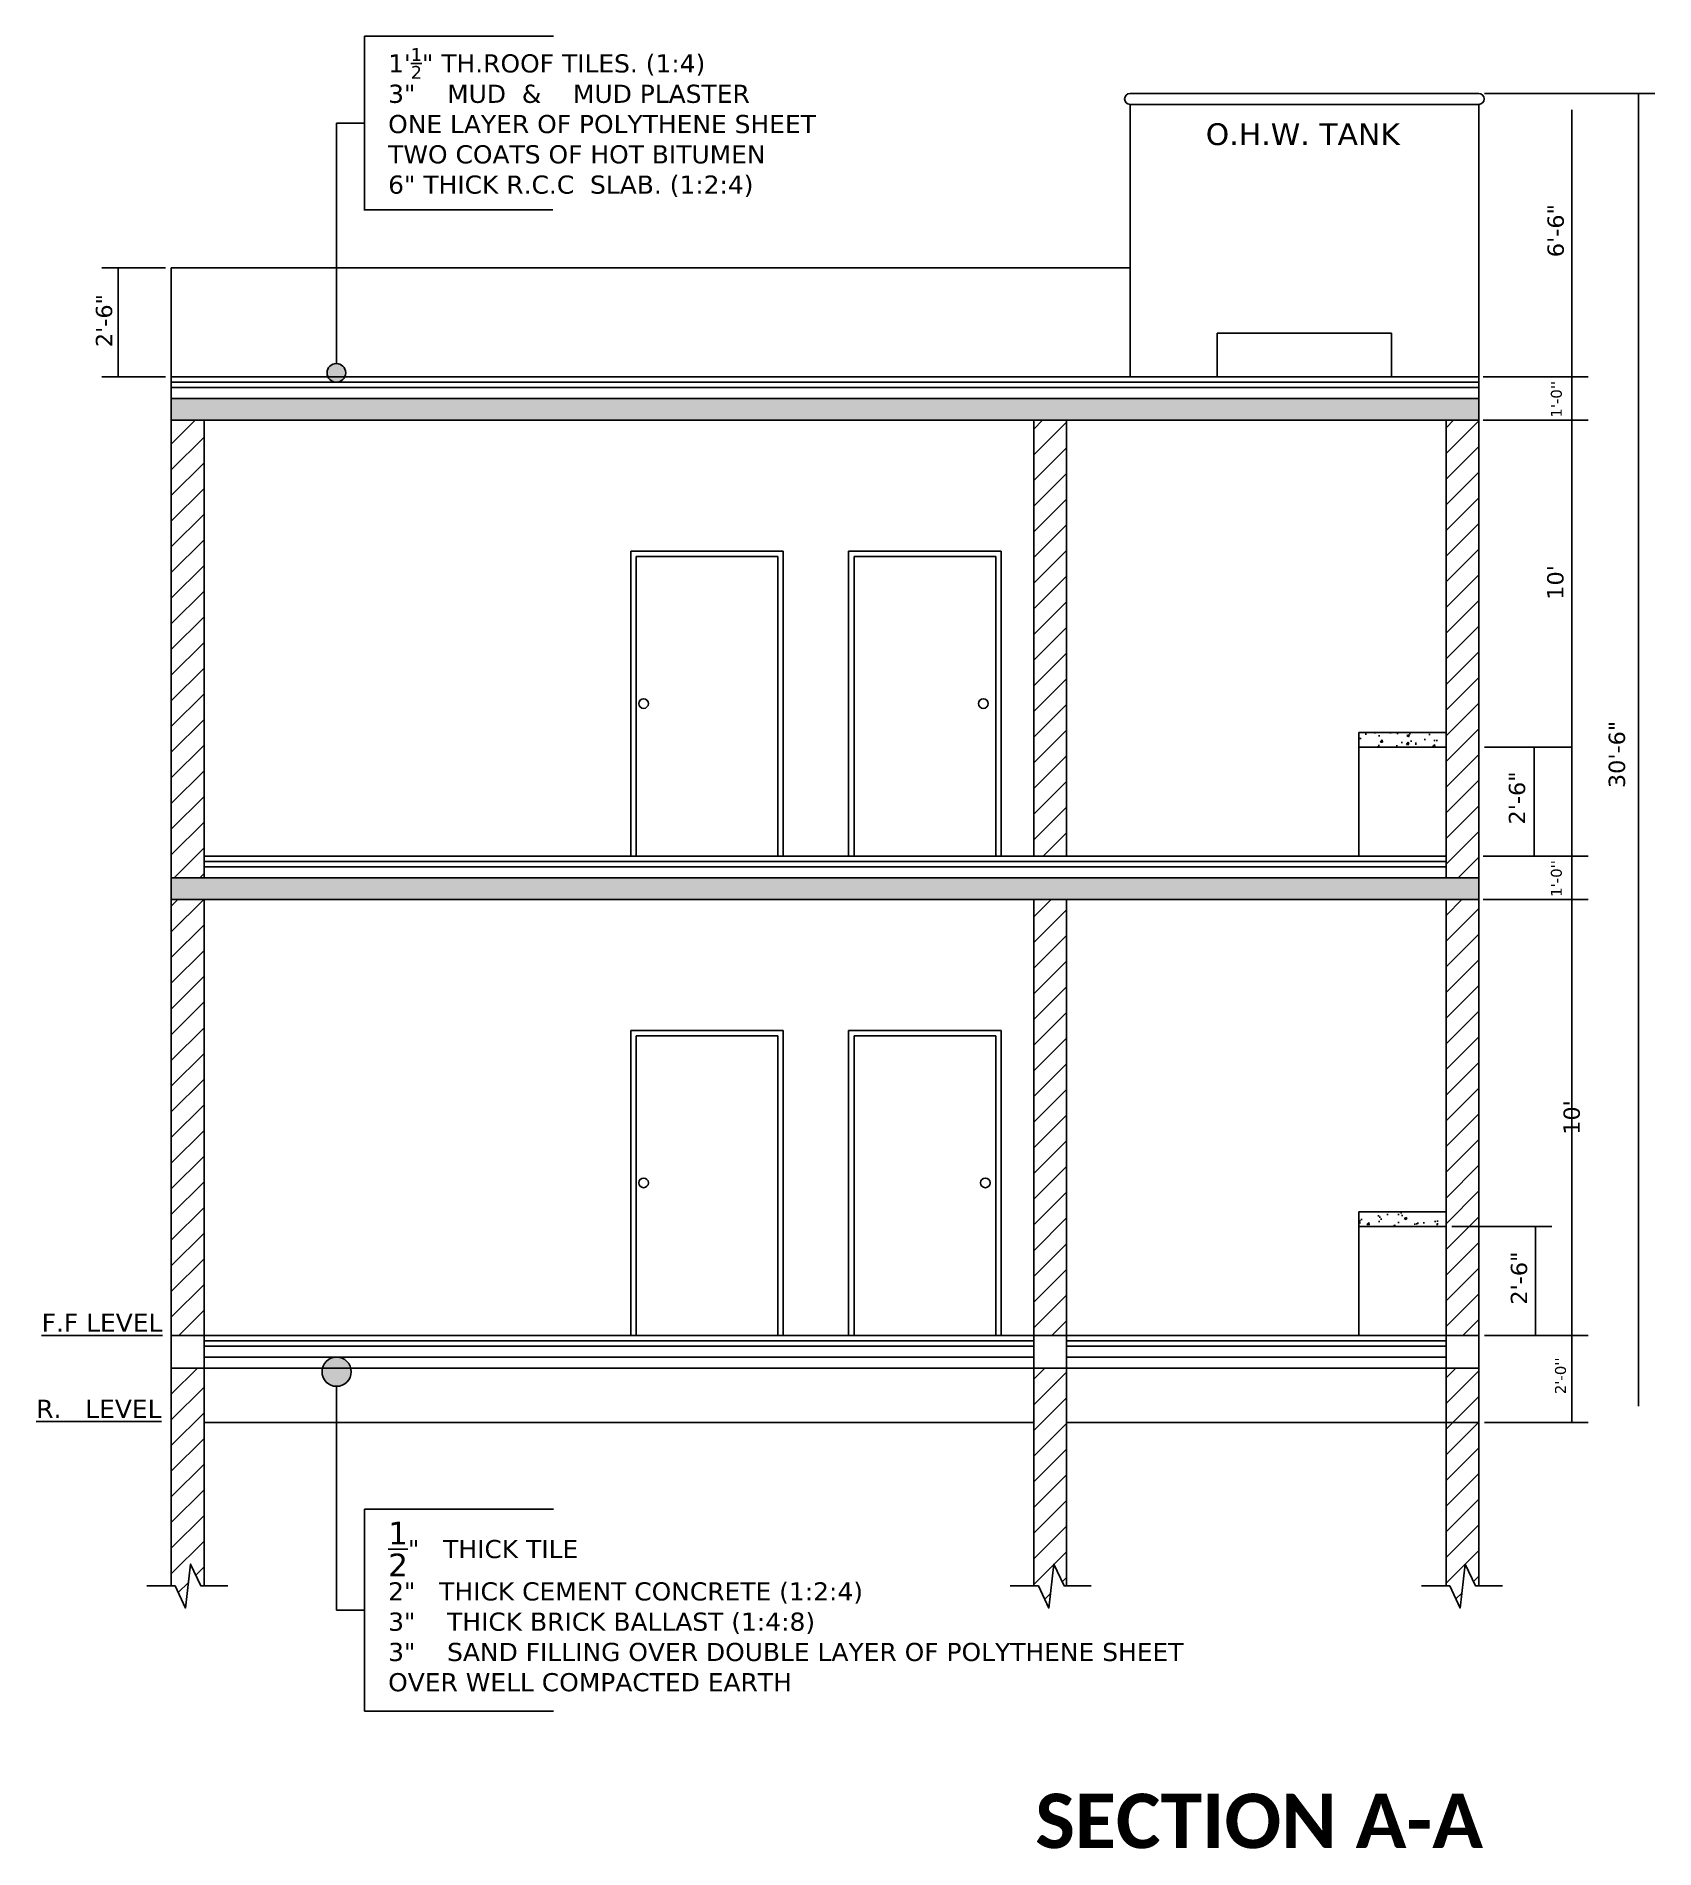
# Model space of a CAD drawing. Header units: inches. Extents: x 9 to 455, y 2 to 501.
import ezdxf

# ---------------------------------------------------------------- set-up
doc = ezdxf.new("R2010")
doc.units = ezdxf.units.IN
doc.header["$MEASUREMENT"] = 0
doc.styles.get("Standard").update_dxf_attribs({"font": 'verdana.ttf'})
pattern_1 = [(45, (105.5776, -46.802), (-3.535534, 3.535534), [])]
pattern_2 = [(50, (105.5776, -46.802), (7.1726, -0.62752), [0.75, -8.25]), (355, (105.578, -46.802), (-1.38751, 7.52192), [0.6, -6.6]), (100.4514, (106.1754, -46.854), (5.78509, 6.8944), [0.6374, -7.01142]), (46.1842, (105.578, -44.802), (10.67241, -1.6552), [1.125, -12.375]), (96.6356, (106.467, -44.94), (9.34662, 9.74119), [0.9561, -10.51714]), (351.1842, (105.578, -44.802), (9.34662, 9.74119), [0.9, -9.9]), (21, (106.5776, -45.302), (5.96907, -4.02619), [0.75, -8.25]), (326, (106.578, -45.302), (2.43315, 7.2515), [0.6, -6.6]), (71.4514, (107.075, -45.6374), (8.40222, 3.22531), [0.6374, -7.01142]), (37.5, (105.5776, -46.802), (0.121599, 3.328939), [0, -6.52, 0, -6.7, 0, -6.625]), (7.5, (105.5776, -46.802), (2.630695, 3.944117), [0, -3.82, 0, -6.37, 0, -2.525]), (327.5, (103.3476, -46.802), (5.338224, -0.225549), [0, -2.5, 0, -7.8, 0, -10.35]), (317.5, (102.3476, -46.802), (5.83186, 1.00105), [0, -3.25, 0, -5.18, 0, -7.35])]

msp = doc.modelspace()

# ---------------------------------------------------------------- hatches: boundary and pattern name
h = msp.add_hatch(color=256)
h.dxf.hatch_style = 1
h.paths.add_polyline_path([(95.68, 133.3, 0.063979), (95.55, 134.31), (87.78, 134.31, 0.063979), (87.65, 133.3, 1)])
h.paths.add_polyline_path([(91.74, 137.31), (91.6, 137.31, 0.336219), (87.78, 134.31), (95.55, 134.31, 0.336219)])
h.paths.add_polyline_path([(93.93, 407.31), (89.26, 407.31, 0.642594)])
h.paths.add_polyline_path([(89.03, 408.38, 0.107535), (89.26, 407.31), (93.93, 407.31, 0.107535), (94.16, 408.38, 1)])
h = msp.add_hatch()
h.set_pattern_fill('AR-CONC', color=256)
h.set_pattern_definition(pattern_2)
h.paths.add_polyline_path([(406.16, 401.31), (46.16, 401.31), (46.16, 395.31), (406.16, 395.31)])
h.paths.add_polyline_path([(406.16, 269.31), (46.16, 269.31), (46.16, 263.31), (406.16, 263.31)])
h = msp.add_hatch()
h.set_pattern_fill('ANSI31', color=256, scale=40)
h.set_pattern_definition(pattern_1)
h.paths.add_polyline_path([(55.16, 395.31), (46.16, 395.31), (46.16, 269.31), (55.16, 269.31), (55.16, 275.31)])
h = msp.add_hatch()
h.set_pattern_fill('ANSI31', color=256, scale=40)
h.set_pattern_definition(pattern_1)
h.paths.add_polyline_path([(292.66, 395.31), (283.66, 395.31), (283.66, 275.31), (292.66, 275.31)])
h = msp.add_hatch()
h.set_pattern_fill('ANSI31', color=256, scale=40)
h.set_pattern_definition(pattern_1)
h.paths.add_polyline_path([(406.16, 395.31), (397.16, 395.31), (397.16, 275.31), (397.16, 269.31), (406.16, 269.31), (406.16, 275.31)])
h = msp.add_hatch()
h.set_pattern_fill('AR-CONC', color=256)
h.set_pattern_definition(pattern_2)
h.paths.add_polyline_path([(397.16, 309.31), (373.16, 309.31), (373.16, 305.31), (397.16, 305.31)])
h.paths.add_polyline_path([(397.16, 177.31), (373.16, 177.31), (373.16, 173.31), (397.16, 173.31)])
h = msp.add_hatch()
h.set_pattern_fill('ANSI31', color=256, scale=40)
h.set_pattern_definition(pattern_1)
h.paths.add_polyline_path([(55.16, 263.31), (46.16, 263.31), (46.16, 143.31), (55.16, 143.31)])
h = msp.add_hatch()
h.set_pattern_fill('ANSI31', color=256, scale=40)
h.set_pattern_definition(pattern_1)
h.paths.add_polyline_path([(292.66, 263.31), (283.66, 263.31), (283.66, 143.31), (292.66, 143.31)])
h = msp.add_hatch()
h.set_pattern_fill('ANSI31', color=256, scale=40)
h.set_pattern_definition(pattern_1)
h.paths.add_polyline_path([(406.16, 263.31), (397.16, 263.31), (397.16, 143.31), (406.16, 143.31)])
h = msp.add_hatch()
h.set_pattern_fill('ANSI31', color=256, scale=40)
h.set_pattern_definition(pattern_1)
h.paths.add_polyline_path([(406.16, 134.31), (397.16, 134.31), (397.16, 110.31), (406.16, 110.31)])
h.paths.add_polyline_path([(406.16, 110.31), (397.16, 110.31), (397.16, 74.31), (398.19, 74.31), (401.03, 68.2), (402.44, 80.34), (405.28, 74.31), (406.16, 74.31)])
h.paths.add_polyline_path([(292.66, 134.31), (283.66, 134.31), (283.66, 110.31), (292.66, 110.31)])
h.paths.add_polyline_path([(292.66, 110.31), (283.66, 110.31), (283.66, 74.31), (284.93, 74.31), (287.77, 68.2), (289.18, 80.34), (292.02, 74.31), (292.66, 74.31)])
h.paths.add_polyline_path([(55.16, 110.31), (46.16, 110.31), (46.16, 74.31), (47.2, 74.31), (50.03, 68.2), (51.45, 80.34), (54.29, 74.31), (55.16, 74.31)])
h.paths.add_polyline_path([(55.16, 134.31), (46.16, 134.31), (46.16, 110.31), (55.16, 110.31)])

# ---------------------------------------------------------------- linework, layer by layer
for p, q in [((99.35, 453.3), (99.35, 501.08)), ((151.37, 501.08), (99.35, 501.08)), ((406.16, 485.31), (310.16, 485.31)), ((407.72, 485.31), (436.28, 485.31)), ((407.72, 485.31), (454.62, 485.31)), ((450.12, 123.81), (450.12, 485.31)), ((406.16, 482.31), (310.16, 482.31)), ((310.16, 482.31), (310.16, 407.31)), ((406.16, 437.31), (406.16, 482.31)), ((431.78, 480.81), (431.78, 407.31)), ((450.12, 480.81), (450.12, 306.91)), ((91.6, 410.95), (91.6, 477.19)), ((99.35, 477.19), (91.6, 477.19)), ((151.24, 453.3), (99.21, 453.3)), ((431.78, 411.81), (431.78, 441.72)), ((44.6, 437.31), (27.02, 437.31)), ((31.52, 407.31), (31.52, 437.31)), ((310.16, 437.31), (46.16, 437.31)), ((46.16, 437.31), (46.16, 407.31)), ((406.16, 437.31), (406.16, 275.31)), ((31.52, 432.81), (31.52, 426.91)), ((358.16, 419.31), (334.16, 419.31)), ((334.16, 419.31), (334.16, 407.31)), ((358.16, 419.31), (382.16, 419.31)), ((382.16, 419.31), (382.16, 407.31)), ((44.6, 407.31), (27.02, 407.31)), ((46.16, 407.31), (46.16, 134.31)), ((406.16, 407.31), (46.16, 407.31)), ((406.16, 405.81), (46.16, 405.81)), ((310.16, 407.31), (406.16, 407.31)), ((406.16, 407.31), (358.16, 407.31)), ((407.41, 407.31), (435.38, 407.31)), ((407.72, 407.31), (436.28, 407.31)), ((431.78, 407.31), (431.78, 395.31)), ((406.16, 404.31), (46.16, 404.31)), ((406.16, 401.31), (46.16, 401.31)), ((431.78, 395.31), (431.78, 399.61)), ((406.16, 395.31), (46.16, 395.31)), ((55.16, 395.31), (55.16, 275.31)), ((283.66, 395.31), (283.66, 275.31)), ((292.66, 395.31), (292.66, 275.31)), ((397.16, 395.31), (397.16, 275.31)), ((407.41, 395.31), (435.38, 395.31)), ((407.72, 395.31), (436.28, 395.31)), ((431.78, 395.31), (431.78, 339.91)), ((214.66, 359.31), (172.66, 359.31)), ((172.66, 359.31), (172.66, 275.31)), ((213.16, 357.81), (174.16, 357.81)), ((174.16, 357.81), (174.16, 275.31)), ((213.16, 275.31), (213.16, 357.81)), ((214.66, 275.31), (214.66, 359.31)), ((232.66, 275.31), (232.66, 359.31)), ((232.66, 359.31), (274.66, 359.31)), ((234.16, 275.31), (234.16, 357.81)), ((234.16, 357.81), (273.16, 357.81)), ((273.16, 357.81), (273.16, 275.31)), ((274.66, 359.31), (274.66, 275.31)), ((431.78, 275.31), (431.78, 340.91)), ((397.16, 309.31), (373.16, 309.31)), ((373.16, 309.31), (373.16, 275.31)), ((397.16, 305.31), (373.16, 305.31)), ((397.16, 275.31), (397.16, 309.31)), ((407.72, 305.31), (431.78, 305.31)), ((421.4, 305.31), (421.4, 294.91)), ((421.4, 275.31), (421.4, 305.31)), ((397.16, 275.31), (55.16, 275.31)), ((55.16, 275.31), (55.16, 269.31)), ((219.16, 275.31), (214.66, 275.31)), ((226.16, 275.31), (230.66, 275.31)), ((228.16, 275.31), (232.66, 275.31)), ((397.16, 275.31), (397.16, 269.31)), ((406.16, 275.31), (406.16, 263.31)), ((407.41, 275.31), (435.38, 275.31)), ((407.72, 275.31), (436.28, 275.31)), ((407.72, 275.31), (425.9, 275.31)), ((431.78, 275.31), (431.78, 278.91)), ((431.78, 263.31), (431.78, 275.31)), ((397.16, 273.81), (55.16, 273.81)), ((397.16, 272.31), (55.16, 272.31)), ((431.78, 271.71), (431.78, 270.76)), ((406.16, 269.31), (46.16, 269.31)), ((406.16, 263.31), (46.16, 263.31)), ((55.16, 263.31), (55.16, 134.31)), ((283.66, 263.31), (283.66, 134.31)), ((292.66, 263.31), (292.66, 134.31)), ((397.16, 263.31), (397.16, 134.31)), ((406.16, 263.31), (406.16, 143.31)), ((407.41, 263.31), (435.38, 263.31)), ((407.72, 263.31), (436.28, 263.31)), ((431.78, 263.31), (431.78, 207.91)), ((214.66, 227.31), (172.66, 227.31)), ((172.66, 227.31), (172.66, 143.31)), ((213.16, 225.81), (174.16, 225.81)), ((174.16, 225.81), (174.16, 143.31)), ((213.16, 143.31), (213.16, 225.81)), ((214.66, 143.31), (214.66, 227.31)), ((232.66, 143.31), (232.66, 227.31)), ((232.66, 227.31), (274.66, 227.31)), ((234.16, 143.31), (234.16, 225.81)), ((234.16, 225.81), (273.16, 225.81)), ((273.16, 225.81), (273.16, 143.31)), ((274.66, 227.31), (274.66, 143.31)), ((431.78, 143.31), (431.78, 208.91)), ((397.16, 177.31), (373.16, 177.31)), ((373.16, 177.31), (373.16, 143.31)), ((397.16, 173.31), (397.16, 177.31)), ((397.16, 173.31), (373.16, 173.31)), ((397.16, 143.31), (397.16, 173.31)), ((398.72, 173.31), (426.3, 173.31)), ((421.8, 143.31), (421.8, 173.31)), ((421.8, 173.31), (421.8, 162.91)), ((46.16, 134.31), (46.16, 143.31)), ((397.16, 143.31), (46.16, 143.31)), ((283.66, 141.81), (55.16, 141.81)), ((283.66, 140.31), (55.16, 140.31)), ((397.16, 141.81), (292.66, 141.81)), ((397.16, 140.31), (292.66, 140.31)), ((397.16, 143.31), (406.16, 143.31)), ((397.16, 143.31), (397.16, 119.31)), ((406.16, 143.31), (406.16, 134.31)), ((407.72, 143.31), (426.3, 143.31)), ((407.72, 143.31), (436.28, 143.31)), ((407.72, 143.31), (436.28, 143.31)), ((431.78, 143.31), (431.78, 125.22)), ((283.66, 137.31), (55.16, 137.31)), ((397.16, 137.31), (292.66, 137.31)), ((397.16, 134.31), (46.16, 134.31)), ((46.16, 110.31), (46.16, 134.31)), ((55.16, 134.31), (55.16, 110.31)), ((283.66, 134.31), (283.66, 110.31)), ((292.66, 134.31), (292.66, 110.31)), ((397.16, 134.31), (406.16, 134.31)), ((397.16, 110.31), (397.16, 134.31)), ((406.16, 134.31), (406.16, 110.31)), ((91.6, 129.28), (91.6, 67.62)), ((431.78, 119.31), (431.78, 126.77)), ((283.66, 119.31), (55.16, 119.31)), ((397.16, 119.31), (292.66, 119.31)), ((406.16, 119.31), (397.16, 119.31)), ((407.72, 119.31), (436.28, 119.31)), ((46.16, 110.31), (46.16, 74.31)), ((55.16, 110.31), (55.16, 74.31)), ((283.66, 110.31), (283.66, 74.31)), ((292.66, 110.31), (292.66, 74.31)), ((397.16, 110.31), (397.16, 74.31)), ((406.16, 110.31), (406.16, 74.31)), ((99.35, 95.44), (99.35, 39.81)), ((151.37, 95.44), (99.35, 95.44)), ((99.35, 67.62), (91.6, 67.62)), ((151.37, 39.81), (99.35, 39.81))]:
    msp.add_line(p, q)
for points in [[(61.74, 74.31), (54.29, 74.31), (51.45, 80.34), (50.03, 68.2), (47.2, 74.31), (39.39, 74.31)], [(299.47, 74.31), (292.02, 74.31), (289.18, 80.34), (287.77, 68.2), (284.93, 74.31), (277.12, 74.31)], [(412.73, 74.31), (405.28, 74.31), (402.44, 80.34), (401.03, 68.2), (398.19, 74.31), (390.38, 74.31)]]:
    msp.add_lwpolyline(points)
for centre, radius in [((91.6, 408.38), 2.57), ((176.19, 317.31), 1.33), ((269.73, 317.31), 1.33), ((176.19, 185.31), 1.33), ((270.3, 185.31), 1.33), ((91.67, 133.3), 4.02)]:
    msp.add_circle(centre, radius)
for centre, start, end in [((310.16, 483.81), 90, 270), ((406.16, 483.81), 270, 90)]:
    msp.add_arc(centre, 1.5, start, end)

# ---------------------------------------------------------------- texts
for s, width, insert, char_height, attachment_point in [('\\A1;{\\fVerdana|b0|i0|c0|p34;1\'\\H0.7x;\\S1/2;\\H1.42857x;" TH.ROOF TILES. (1:4)\\P3"    MUD  &    MUD PLASTER \\PONE LAYER OF POLYTHENE SHEET\\PTWO COATS OF HOT BITUMEN \\P6" THICK R.C.C  SLAB. (1:2:4)}', 141.2817, (105.86, 456.83), 5, 7), ('\\pxqc;O.H.W. TANK', 55.9861, (329.73, 477.12), 6, 1), ('{\\fVerdana|b0|i0|c0|p34;\\LF.F LEVEL\\Ftxt|c0; }', 35.7152, (10.45, 149.31), 5, 1), ('{\\fVerdana|b0|i0|c0|p34;\\LR.   LEVEL\\l }', 40.4157, (8.97, 125.58), 5, 1), ('\\A1;{\\H1.25x;\\S1/2;}"   THICK TILE\\P2"   THICK CEMENT CONCRETE (1:2:4)\\P3"    THICK BRICK BALLAST (1:4:8)\\P3"    SAND FILLING OVER DOUBLE LAYER OF POLYTHENE SHEET\\POVER WELL COMPACTED EARTH', 227.1158, (105.86, 91.97), 5, 1), ('{\\fCalibri|b1|i0|c0|p34;SECTION A-A}', 165.4026, (284.05, 17.09), 15, 1)]:
    msp.add_mtext_dynamic_manual_height_columns(s, width=width, gutter_width=1, heights=[0], dxfattribs=dict(insert=insert, char_height=char_height, attachment_point=attachment_point))
at = {"char_height": 4.5, "attachment_point": 5, "rotation": 90}
for s, insert in [('\\A1;6\'-6"', (427.37, 447.54)), ('\\A1;2\'-6"', (27.67, 422.77)), ("\\A1;10'", (427.29, 350.66)), ('\\A1;30\'-6"', (444.23, 303.28)), ('\\A1;2\'-6"', (416.73, 291.3)), ("\\A1;10'", (431.78, 203.31)), ('\\A1;2\'-6"', (417.27, 159.07))]:
    msp.add_mtext(s, dxfattribs=dict(at, insert=insert))
at = {"char_height": 3, "attachment_point": 1, "rotation": 90}
for insert in [(426.02, 395.83), (426.02, 263.87)]:
    msp.add_mtext_dynamic_manual_height_columns("\\pxqc;1'-0''", width=10.5316, gutter_width=1, heights=[0], dxfattribs=dict(at, insert=insert))
at = {"insert": (428.69, 132.17), "char_height": 3, "width": 11.3282, "attachment_point": 5, "rotation": 90}
msp.add_mtext("\\A1;2'-0''", dxfattribs=at)

doc.saveas('drawing.dxf')
